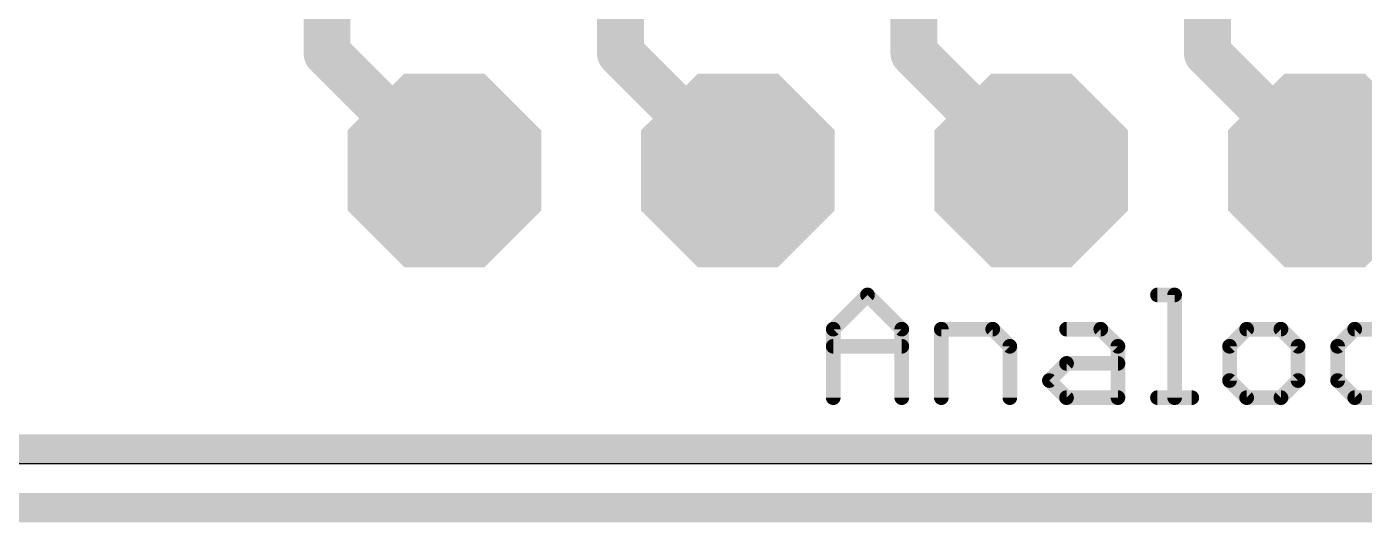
# Model space of a CAD drawing. Extents: x -18.7 to 68.6, y -5.3 to 63.6.
# Drawn here: x 47.19 to 58.76, y -0.51 to 3.78 of the extents above; entities that cross this region are included whole.
import ezdxf

# ---------------------------------------------------------------- set-up
doc = ezdxf.new("R2010")
doc.units = 0
for name, color, linetype in [('1', 12, 'CONTINUOUS'), ('16', 132, 'CONTINUOUS'), ('17', 110, 'CONTINUOUS'), ('20', 53, 'CONTINUOUS'), ('21', 40, 'CONTINUOUS'), ('22', 4, 'CONTINUOUS')]:
    doc.layers.add(name, color=color, linetype=linetype)

# ---------------------------------------------------------------- blocks, each defined once
blk = doc.blocks.new('OCTAGONP')
at = {"const_width": 0.5}
blk.add_lwpolyline([(-0.25, -0.1036), (-0.25, 0.1036), (-0.1036, 0.25), (0.1036, 0.25), (0.25, 0.1036), (0.25, -0.1036), (0.1036, -0.25), (-0.1036, -0.25), (-0.25, -0.1036), (-0.25, 0.1036)], dxfattribs=at)

msp = doc.modelspace()

# ---------------------------------------------------------------- linework, layer by layer
at = {"layer": '1'}
for points, const_width in [([(49.784, 6.731), (49.784, 3.556)], 0.4064), ([(52.324, 6.731), (52.324, 3.556)], 0.4064), ([(54.864, 6.731), (54.864, 3.556)], 0.4064), ([(57.404, 6.731), (57.404, 3.556)], 0.4064), ([(49.784, 3.556), (50.8, 2.54)], 0.4064), ([(52.324, 3.556), (53.34, 2.54)], 0.4064), ([(54.864, 3.556), (55.88, 2.54)], 0.4064), ([(57.404, 3.556), (58.42, 2.54)], 0.4064), ([(-0.254, -0.381), (68.453, -0.381)], 0.254)]:
    msp.add_lwpolyline(points, dxfattribs=dict(at, const_width=const_width))
at = {"layer": '1', "const_width": 0.2032}
for points in [[(49.8558, 3.6278, 1), (49.7122, 3.4842)], [(52.3958, 3.6278, 1), (52.2522, 3.4842)], [(54.9358, 3.6278, 1), (54.7922, 3.4842)], [(57.4758, 3.6278, 1), (57.3322, 3.4842)], [(49.6824, 3.556, 1), (49.8856, 3.556)], [(52.2224, 3.556, 1), (52.4256, 3.556)], [(54.7624, 3.556, 1), (54.9656, 3.556)], [(57.3024, 3.556, 1), (57.5056, 3.556)], [(50.7282, 2.4682, 1), (50.8718, 2.6118)], [(53.2682, 2.4682, 1), (53.4118, 2.6118)], [(55.8082, 2.4682, 1), (55.9518, 2.6118)], [(58.3482, 2.4682, 1), (58.4918, 2.6118)]]:
    msp.add_lwpolyline(points, format="xyb", dxfattribs=at)
at = {"layer": '16', "const_width": 0.254}
msp.add_lwpolyline([(0, 0.127), (68.453, 0.127)], dxfattribs=at)
at = {"layer": '20'}
msp.add_line((0, 0), (66.04, 0), dxfattribs=at)
at = {"layer": '21', "const_width": 0.127}
for points in [[(54.1655, 1.1647), (54.4621, 1.4613)], [(54.4621, 1.4613), (54.7587, 1.1647)], [(56.9721, 1.4613), (57.1203, 1.4613)], [(57.1203, 1.4613), (57.1203, 0.5715)], [(54.1655, 0.5715), (54.1655, 1.1647)], [(54.7587, 1.1647), (54.7587, 0.5715)], [(55.101, 0.5715), (55.101, 1.1647)], [(55.101, 1.1647), (55.5459, 1.1647)], [(55.5459, 1.1647), (55.6942, 1.0164)], [(56.1848, 1.1647), (56.4814, 1.1647)], [(56.4814, 1.1647), (56.6297, 1.0164)], [(57.744, 1.1647), (57.5957, 1.0164)], [(58.0406, 1.1647), (57.744, 1.1647)], [(58.1889, 1.0164), (58.0406, 1.1647)], [(58.6795, 1.1647), (58.5313, 1.0164)], [(59.1244, 1.1647), (58.6795, 1.1647)], [(54.1655, 1.0164), (54.7587, 1.0164)], [(55.6942, 1.0164), (55.6942, 0.5715)], [(56.6297, 1.0164), (56.6297, 0.5715)], [(57.5957, 1.0164), (57.5957, 0.7198)], [(58.1889, 0.7198), (58.1889, 1.0164)], [(58.5313, 1.0164), (58.5313, 0.7198)], [(56.0365, 0.7198), (56.1848, 0.8681)], [(56.1848, 0.8681), (56.6297, 0.8681)], [(56.1848, 0.5715), (56.0365, 0.7198)], [(57.5957, 0.7198), (57.744, 0.5715)], [(58.0406, 0.5715), (58.1889, 0.7198)], [(58.5313, 0.7198), (58.6795, 0.5715)], [(56.6297, 0.5715), (56.1848, 0.5715)], [(56.9721, 0.5715), (57.2686, 0.5715)], [(57.744, 0.5715), (58.0406, 0.5715)], [(58.6795, 0.5715), (59.1244, 0.5715)]]:
    msp.add_lwpolyline(points, dxfattribs=at)
at = {"layer": '21', "const_width": 0.0635}
for points in [[(54.4845, 1.4837, 1), (54.4396, 1.4388)], [(54.4845, 1.4388, 1), (54.4396, 1.4837)], [(56.9721, 1.493, 1), (56.9721, 1.4295)], [(57.1521, 1.4613, 1), (57.0886, 1.4613)], [(57.1203, 1.4295, 1), (57.1203, 1.493)], [(54.1973, 1.1647, 1), (54.1337, 1.1647)], [(54.143, 1.1871, 1), (54.188, 1.1422)], [(54.7904, 1.1647, 1), (54.7269, 1.1647)], [(54.7362, 1.1422, 1), (54.7811, 1.1871)], [(55.1328, 1.1647, 1), (55.0693, 1.1647)], [(55.101, 1.1964, 1), (55.101, 1.1329)], [(55.5683, 1.1871, 1), (55.5234, 1.1422)], [(55.5459, 1.1329, 1), (55.5459, 1.1964)], [(56.1848, 1.1964, 1), (56.1848, 1.1329)], [(56.5039, 1.1871, 1), (56.459, 1.1422)], [(56.4814, 1.1329, 1), (56.4814, 1.1964)], [(57.744, 1.1964, 1), (57.744, 1.1329)], [(57.7665, 1.1422, 1), (57.7216, 1.1871)], [(58.0631, 1.1871, 1), (58.0182, 1.1422)], [(58.0406, 1.1329, 1), (58.0406, 1.1964)], [(58.6795, 1.1964, 1), (58.6795, 1.1329)], [(58.702, 1.1422, 1), (58.6571, 1.1871)], [(54.1655, 1.0481, 1), (54.1655, 0.9846)], [(54.7587, 0.9846, 1), (54.7587, 1.0481)], [(55.7259, 1.0164, 1), (55.6624, 1.0164)], [(55.6717, 0.9939, 1), (55.7166, 1.0388)], [(56.6615, 1.0164, 1), (56.598, 1.0164)], [(56.6073, 0.9939, 1), (56.6522, 1.0388)], [(57.6275, 1.0164, 1), (57.564, 1.0164)], [(57.5733, 1.0388, 1), (57.6182, 0.9939)], [(58.2207, 1.0164, 1), (58.1572, 1.0164)], [(58.1665, 0.9939, 1), (58.2114, 1.0388)], [(58.563, 1.0164, 1), (58.4995, 1.0164)], [(58.5088, 1.0388, 1), (58.5537, 0.9939)], [(56.1848, 0.8998, 1), (56.1848, 0.8363)], [(56.2073, 0.8456, 1), (56.1624, 0.8905)], [(56.6297, 0.8363, 1), (56.6297, 0.8998)], [(56.059, 0.7422, 1), (56.0141, 0.6973)], [(56.0141, 0.7422, 1), (56.059, 0.6973)], [(57.564, 0.7198, 1), (57.6275, 0.7198)], [(57.6182, 0.7422, 1), (57.5733, 0.6973)], [(58.1572, 0.7198, 1), (58.2207, 0.7198)], [(58.2114, 0.6973, 1), (58.1665, 0.7422)], [(58.4995, 0.7198, 1), (58.563, 0.7198)], [(58.5537, 0.7422, 1), (58.5088, 0.6973)], [(54.1337, 0.5715, 1), (54.1973, 0.5715)], [(54.7269, 0.5715, 1), (54.7904, 0.5715)], [(55.0693, 0.5715, 1), (55.1328, 0.5715)], [(55.6624, 0.5715, 1), (55.7259, 0.5715)], [(56.1848, 0.6033, 1), (56.1848, 0.5397)], [(56.1624, 0.549, 1), (56.2073, 0.594)], [(56.598, 0.5715, 1), (56.6615, 0.5715)], [(56.6297, 0.5397, 1), (56.6297, 0.6033)], [(56.9721, 0.6033, 1), (56.9721, 0.5397)], [(57.0886, 0.5715, 1), (57.1521, 0.5715)], [(57.2686, 0.5397, 1), (57.2686, 0.6033)], [(57.744, 0.6033, 1), (57.744, 0.5397)], [(57.7216, 0.549, 1), (57.7665, 0.594)], [(58.0182, 0.594, 1), (58.0631, 0.549)], [(58.0406, 0.5397, 1), (58.0406, 0.6033)], [(58.6795, 0.6033, 1), (58.6795, 0.5397)], [(58.6571, 0.549, 1), (58.702, 0.594)]]:
    msp.add_lwpolyline(points, format="xyb", dxfattribs=at)
at = {"layer": '22'}
msp.add_line((0, 0), (66.04, 0), dxfattribs=at)

# ---------------------------------------------------------------- block references
at = {"layer": '17', "xscale": 1.6764, "yscale": 1.6764}
for p in [(50.8, 2.54), (50.8, 2.54), (53.34, 2.54), (53.34, 2.54), (55.88, 2.54), (55.88, 2.54), (58.42, 2.54), (58.42, 2.54)]:
    msp.add_blockref('OCTAGONP', p, dxfattribs=at)

doc.saveas('drawing.dxf')
